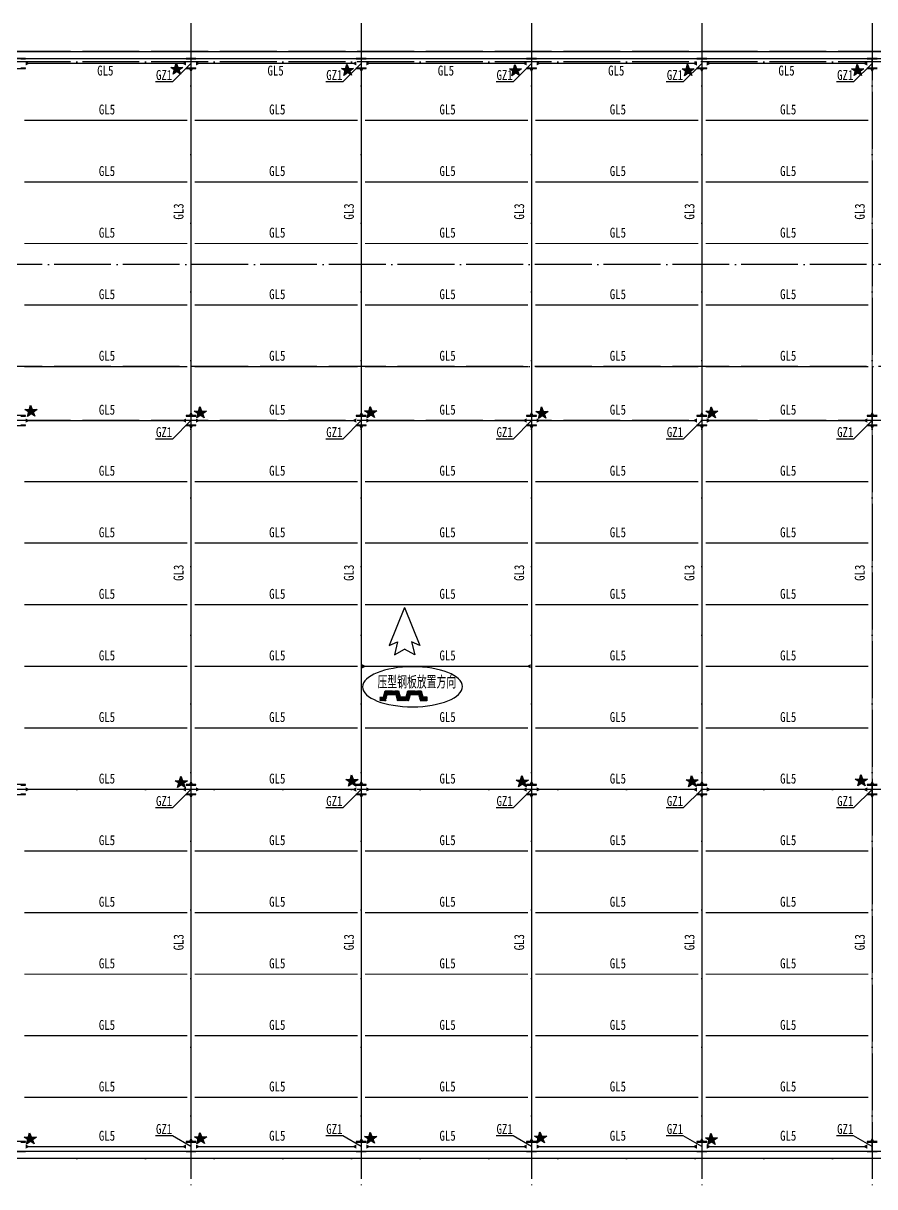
# Model space of a CAD drawing. Extents: x -138012 to 2129925, y -311560 to 0.
# Drawn here: x 963411 to 993411, y -183683 to -142683 of the extents above; entities that cross this region are included whole.
import ezdxf

# ---------------------------------------------------------------- set-up
doc = ezdxf.new("R2010")
doc.units = 0
doc.header["$LTSCALE"] = 1000
doc.header["$MEASUREMENT"] = 0
doc.linetypes.add('DASH', pattern=[0.35, 0.25, -0.1])
doc.linetypes.add('DOTE', pattern=[2.42, 2, -0.2, 0.02, -0.2])
doc.layers.get('0').update_dxf_attribs({"linetype": 'CONTINUOUS'})
for name, color, linetype in [('DKFW', 2, 'CONTINUOUS'), ('DOTE', 253, 'DOTE'), ('HATCH', 200, 'CONTINUOUS'), ('PUB_DIM', 3, 'CONTINUOUS'), ('TEXT', 7, 'CONTINUOUS'), ('字符串标注', 253, 'CONTINUOUS'), ('尺寸标注', 7, 'CONTINUOUS'), ('柱构件', 2, 'CONTINUOUS'), ('梁构件', 4, 'CONTINUOUS')]:
    doc.layers.add(name, color=color, linetype=linetype)
doc.styles.add('TSSD_REIN', font='tssdeng.shx', dxfattribs={"width": 0.7, "bigfont": 'tssdchn.shx'})
doc.styles.add('宋体', font='', dxfattribs={"width": 0.8})
doc.styles.get('宋体').set_extended_font_data('SimSun')

# ---------------------------------------------------------------- blocks, each defined once
blk = doc.blocks.new('JD')
at = {"layer": 'DKFW', "linetype": 'Continuous'}
for p, q in [((-610, 242), (-551, 110)), ((0, 0), (-610, 242)), ((-757, 162), (-669, 0)), ((-551, 110), (-757, 162)), ((0, 0), (-610, -242)), ((-757, -162), (-669, 0)), ((-551, -110), (-757, -162)), ((-610, -242), (-551, -110))]:
    blk.add_line(p, q, dxfattribs=at)
blk = doc.blocks.new('754674567')
at = {"layer": 'HATCH', "linetype": 'DASH'}
h = blk.add_hatch(dxfattribs=at)
h.set_pattern_fill('ANSI31', scale=200, angle=720.1823, style=0)
h.set_pattern_definition([(45.182286, (991637.776, -316400.6), (-17.733821, 17.621339), [])])
h.paths.add_polyline_path([(990353, -268830), (990414, -269046), (990653, -269045), (990652, -268912), (990516, -268912), (990456, -268697), (989986, -268698), (989927, -268914), (989716, -268915), (989656, -268699), (989186, -268701), (989127, -268917), (988996, -268917), (988996, -269050), (989206, -269049), (989265, -268833), (989565, -268832), (989626, -269048), (990014, -269047), (990073, -268831)])
at = {"layer": 'HATCH', "color": 7, "linetype": 'Continuous'}
for p, q in [((989265, -268833), (989565, -268832)), ((989565, -268832), (989626, -269048)), ((990073, -268831), (990353, -268830))]:
    blk.add_line(p, q, dxfattribs=at)
at = {"layer": 'HATCH', "color": 7, "linetype": 'DASH'}
blk.add_line((990014, -269047), (990073, -268831), dxfattribs=at)
blk.add_lwpolyline([(988996, -268917), (989127, -268917), (989186, -268701), (989656, -268699), (989716, -268915), (989927, -268914), (989986, -268698), (990456, -268697), (990516, -268912), (990652, -268912), (990652, -268913), (990653, -269044), (990652, -269045), (990414, -269046)], dxfattribs=at)
at = {"layer": '梁构件'}
blk.add_ellipse((990151, -268555), major_axis=(1760, 6), ratio=0.401468, start_param=3.141593, end_param=9.424778, dxfattribs=at)
at = {"color": 7, "xscale": 2.211300006543752, "yscale": 2.211300006543752, "zscale": 2.211300006543752, "rotation": 90}
blk.add_blockref('JD', (989868, -265756), dxfattribs=at)
at = {"layer": 'TEXT', "color": 7, "linetype": 'Continuous', "style": 'TSSD_REIN', "width": 0.7}
blk.add_text('压型钢板放置方向', height=450, dxfattribs=at).set_placement((988916, -268620))
blk = doc.blocks.new('6456456356')
h = blk.add_hatch(color=256)
h.paths.add_polyline_path([(254430, 73227), (254333, 73227), (254311, 73149), (254395, 73092), (254464, 73140)])
h.paths.add_polyline_path([(254515, 73012), (254464, 73140), (254395, 73092)])
h.paths.add_polyline_path([(254395, 73092), (254311, 73149), (254273, 73007)])
h.paths.add_polyline_path([(254195, 73227), (254311, 73149), (254333, 73227)])
h.paths.add_polyline_path([(254464, 73140), (254589, 73227), (254430, 73227)])
h.paths.add_polyline_path([(254372, 73373), (254333, 73227), (254430, 73227)])
at = {"layer": 'PUB_DIM'}
for p, q in [((254195, 73227), (254589, 73227)), ((254515, 73012), (254195, 73227)), ((254273, 73007), (254372, 73373)), ((254589, 73227), (254273, 73007)), ((254372, 73373), (254515, 73012))]:
    blk.add_line(p, q, dxfattribs=at)

msp = doc.modelspace()

# ---------------------------------------------------------------- linework, layer by layer
at = {"layer": 'DOTE', "color": 8, "linetype": 'DOTE'}
for p, q in [((969320.226, -142683.445), (969320.226, -183683.445)), ((975320.226, -142683.445), (975320.226, -183683.445)), ((981320.226, -142683.445), (981320.226, -183683.445)), ((987320.226, -142683.445), (987320.226, -183683.445)), ((993320.226, -142683.445), (993320.226, -183683.445)), ((1018320.226, -143683.445), (938320.226, -143683.445)), ((1018320.226, -144043.445), (938320.226, -144043.445)), ((1017320.226, -151183.445), (938320.226, -151183.445)), ((1017320.226, -154783.445), (938320.226, -154783.445)), ((1018320.226, -156683.445), (938320.226, -156683.445)), ((1018320.226, -169683.445), (938320.226, -169683.445)), ((1018320.226, -182683.445), (938320.226, -182683.445))]:
    msp.add_line(p, q, dxfattribs=at)
at = {"layer": 'TEXT'}
for p, q in [((969320.18, -144098.452, -900), (968666.994, -144751.631, -900)), ((975320.18, -144098.452, -900), (974666.994, -144751.631, -900)), ((981320.18, -144098.452, -900), (980666.994, -144751.631, -900)), ((987320.18, -144098.452, -900), (986666.994, -144751.631, -900)), ((993320.18, -144098.452, -900), (992666.994, -144751.631, -900)), ((968666.994, -144751.631, -900), (968066.994, -144751.631, -900)), ((974666.994, -144751.631, -900), (974066.994, -144751.631, -900)), ((980666.994, -144751.631, -900), (980066.994, -144751.631, -900)), ((986666.994, -144751.631, -900), (986066.994, -144751.631, -900)), ((992666.994, -144751.631, -900), (992066.994, -144751.631, -900)), ((969320.18, -156683.445, -900), (968666.994, -157336.628, -900)), ((975320.18, -156683.445, -900), (974666.994, -157336.628, -900)), ((981320.18, -156683.445, -900), (980666.994, -157336.628, -900)), ((987320.18, -156683.445, -900), (986666.994, -157336.628, -900)), ((993320.18, -156683.445, -900), (992666.994, -157336.628, -900)), ((968666.994, -157336.628, -900), (968066.994, -157336.628, -900)), ((974666.994, -157336.628, -900), (974066.994, -157336.628, -900)), ((980666.994, -157336.628, -900), (980066.994, -157336.628, -900)), ((986666.994, -157336.628, -900), (986066.994, -157336.628, -900)), ((992666.994, -157336.628, -900), (992066.994, -157336.628, -900)), ((969320.18, -169683.445, -900), (968666.994, -170336.631, -900)), ((975320.18, -169683.445, -900), (974666.994, -170336.631, -900)), ((981320.18, -169683.445, -900), (980666.994, -170336.631, -900)), ((987320.18, -169683.445, -900), (986666.994, -170336.631, -900)), ((993320.18, -169683.445, -900), (992666.994, -170336.631, -900)), ((968666.994, -170336.631, -900), (968066.994, -170336.631, -900)), ((974666.994, -170336.631, -900), (974066.994, -170336.631, -900)), ((980666.994, -170336.631, -900), (980066.994, -170336.631, -900)), ((986666.994, -170336.631, -900), (986066.994, -170336.631, -900)), ((992666.994, -170336.631, -900), (992066.994, -170336.631, -900)), ((968667.044, -181892.857, 387), (968067.044, -181892.857, 387)), ((969320.229, -182268.445, -900), (968667.044, -181892.857, 387)), ((974667.044, -181892.857, 387), (974067.044, -181892.857, 387)), ((975320.229, -182268.445, -900), (974667.044, -181892.857, 387)), ((980667.044, -181892.857, 387), (980067.044, -181892.857, 387)), ((981320.229, -182268.445, -900), (980667.044, -181892.857, 387)), ((986667.044, -181892.857, 387), (986067.044, -181892.857, 387)), ((987320.229, -182268.445, -900), (986667.044, -181892.857, 387)), ((992667.044, -181892.857, 387), (992067.044, -181892.857, 387)), ((993320.229, -182268.445, -900), (992667.044, -181892.857, 387))]:
    msp.add_line(p, q, dxfattribs=at)
at = {"layer": '字符串标注', "const_width": 1.5}
for points in [[(969320.931, -144098.452, 1), (969319.43, -144098.452, 1), (969320.931, -144098.452, 1)], [(975320.931, -144098.452, 1), (975319.43, -144098.452, 1), (975320.931, -144098.452, 1)], [(981320.931, -144098.452, 1), (981319.43, -144098.452, 1), (981320.931, -144098.452, 1)], [(987320.931, -144098.452, 1), (987319.43, -144098.452, 1), (987320.931, -144098.452, 1)], [(993320.931, -144098.452, 1), (993319.43, -144098.452, 1), (993320.931, -144098.452, 1)], [(969320.931, -156683.445, 1), (969319.43, -156683.445, 1), (969320.931, -156683.445, 1)], [(975320.931, -156683.445, 1), (975319.43, -156683.445, 1), (975320.931, -156683.445, 1)], [(981320.931, -156683.445, 1), (981319.43, -156683.445, 1), (981320.931, -156683.445, 1)], [(987320.931, -156683.445, 1), (987319.43, -156683.445, 1), (987320.931, -156683.445, 1)], [(993320.931, -156683.445, 1), (993319.43, -156683.445, 1), (993320.931, -156683.445, 1)], [(969320.931, -169683.445, 1), (969319.43, -169683.445, 1), (969320.931, -169683.445, 1)], [(975320.931, -169683.445, 1), (975319.43, -169683.445, 1), (975320.931, -169683.445, 1)], [(981320.931, -169683.445, 1), (981319.43, -169683.445, 1), (981320.931, -169683.445, 1)], [(987320.931, -169683.445, 1), (987319.43, -169683.445, 1), (987320.931, -169683.445, 1)], [(993320.931, -169683.445, 1), (993319.43, -169683.445, 1), (993320.931, -169683.445, 1)], [(969320.931, -182268.445, 1), (969319.43, -182268.445, 1), (969320.931, -182268.445, 1)], [(975320.931, -182268.445, 1), (975319.43, -182268.445, 1), (975320.931, -182268.445, 1)], [(981320.931, -182268.445, 1), (981319.43, -182268.445, 1), (981320.931, -182268.445, 1)], [(987320.931, -182268.445, 1), (987319.43, -182268.445, 1), (987320.931, -182268.445, 1)], [(993320.931, -182268.445, 1), (993319.43, -182268.445, 1), (993320.931, -182268.445, 1)]]:
    msp.add_lwpolyline(points, format="xyb", close=True, dxfattribs=at)
at = {"layer": '尺寸标注'}
for points in [[(939320.226, -143683.445), (1017320.226, -143683.445), (1017320.226, -182683.445), (939320.226, -182683.445)], [(939560.226, -143923.445), (1017080.226, -143923.445), (1017080.226, -182443.445), (939560.226, -182443.445)]]:
    msp.add_lwpolyline(points, close=True, dxfattribs=at)
at = {"layer": '柱构件'}
for p, q in [((963495.18, -143923.445), (963145.18, -143923.445)), ((963145.18, -144273.445), (963495.18, -144273.445)), ((963326.18, -143942.446), (963495.18, -143942.446)), ((963326.18, -144254.445), (963495.18, -144254.445)), ((963495.18, -143942.446), (963495.18, -143923.445)), ((963495.18, -144273.445), (963495.18, -144254.445)), ((969495.18, -143923.445), (969145.18, -143923.445)), ((969145.18, -143923.445), (969145.18, -143942.446)), ((969145.18, -143942.446), (969314.18, -143942.446)), ((969145.18, -144254.445), (969145.18, -144273.445)), ((969145.18, -144254.445), (969314.18, -144254.445)), ((969145.18, -144273.445), (969495.18, -144273.445)), ((969314.18, -143942.446), (969314.18, -144254.445)), ((969326.18, -143942.446), (969495.18, -143942.446)), ((969326.18, -144254.445), (969326.18, -143942.446)), ((969326.18, -144254.445), (969495.18, -144254.445)), ((969495.18, -143942.446), (969495.18, -143923.445)), ((969495.18, -144273.445), (969495.18, -144254.445)), ((975495.18, -143923.445), (975145.18, -143923.445)), ((975145.18, -143923.445), (975145.18, -143942.446)), ((975145.18, -143942.446), (975314.18, -143942.446)), ((975145.18, -144254.445), (975145.18, -144273.445)), ((975145.18, -144254.445), (975314.18, -144254.445)), ((975145.18, -144273.445), (975495.18, -144273.445)), ((975314.18, -143942.446), (975314.18, -144254.445)), ((975326.18, -143942.446), (975495.18, -143942.446)), ((975326.18, -144254.445), (975326.18, -143942.446)), ((975326.18, -144254.445), (975495.18, -144254.445)), ((975495.18, -143942.446), (975495.18, -143923.445)), ((975495.18, -144273.445), (975495.18, -144254.445)), ((981495.18, -143923.445), (981145.18, -143923.445)), ((981145.18, -143923.445), (981145.18, -143942.446)), ((981145.18, -143942.446), (981314.18, -143942.446)), ((981145.18, -144254.445), (981145.18, -144273.445)), ((981145.18, -144254.445), (981314.18, -144254.445)), ((981145.18, -144273.445), (981495.18, -144273.445)), ((981314.18, -143942.446), (981314.18, -144254.445)), ((981326.18, -143942.446), (981495.18, -143942.446)), ((981326.18, -144254.445), (981326.18, -143942.446)), ((981326.18, -144254.445), (981495.18, -144254.445)), ((981495.18, -143942.446), (981495.18, -143923.445)), ((981495.18, -144273.445), (981495.18, -144254.445)), ((987495.18, -143923.445), (987145.18, -143923.445)), ((987145.18, -143923.445), (987145.18, -143942.446)), ((987145.18, -143942.446), (987314.18, -143942.446)), ((987145.18, -144254.445), (987145.18, -144273.445)), ((987145.18, -144254.445), (987314.18, -144254.445)), ((987145.18, -144273.445), (987495.18, -144273.445)), ((987314.18, -143942.446), (987314.18, -144254.445)), ((987326.18, -143942.446), (987495.18, -143942.446)), ((987326.18, -144254.445), (987326.18, -143942.446)), ((987326.18, -144254.445), (987495.18, -144254.445)), ((987495.18, -143942.446), (987495.18, -143923.445)), ((987495.18, -144273.445), (987495.18, -144254.445)), ((993495.18, -143923.445), (993145.18, -143923.445)), ((993145.18, -143923.445), (993145.18, -143942.446)), ((993145.18, -143942.446), (993314.18, -143942.446)), ((993145.18, -144254.445), (993145.18, -144273.445)), ((993145.18, -144254.445), (993314.18, -144254.445)), ((993145.18, -144273.445), (993495.18, -144273.445)), ((993314.18, -143942.446), (993314.18, -144254.445)), ((993326.18, -143942.446), (993495.18, -143942.446)), ((993326.18, -144254.445), (993326.18, -143942.446)), ((993326.18, -144254.445), (993495.18, -144254.445)), ((963495.18, -156508.445), (963145.18, -156508.445)), ((963326.18, -156527.443), (963495.18, -156527.443)), ((963495.18, -156527.443), (963495.18, -156508.445)), ((969495.18, -156508.445), (969145.18, -156508.445)), ((969145.18, -156508.445), (969145.18, -156527.443)), ((969145.18, -156527.443), (969314.18, -156527.443)), ((969314.18, -156527.443), (969314.18, -156839.445)), ((969326.18, -156527.443), (969495.18, -156527.443)), ((969326.18, -156839.445), (969326.18, -156527.443)), ((969495.18, -156527.443), (969495.18, -156508.445)), ((975495.18, -156508.445), (975145.18, -156508.445)), ((975145.18, -156508.445), (975145.18, -156527.443)), ((975145.18, -156527.443), (975314.18, -156527.443)), ((975314.18, -156527.443), (975314.18, -156839.445)), ((975326.18, -156527.443), (975495.18, -156527.443)), ((975326.18, -156839.445), (975326.18, -156527.443)), ((975495.18, -156527.443), (975495.18, -156508.445)), ((981495.18, -156508.445), (981145.18, -156508.445)), ((981145.18, -156508.445), (981145.18, -156527.443)), ((981145.18, -156527.443), (981314.18, -156527.443)), ((981314.18, -156527.443), (981314.18, -156839.445)), ((981326.18, -156527.443), (981495.18, -156527.443)), ((981326.18, -156839.445), (981326.18, -156527.443)), ((981495.18, -156527.443), (981495.18, -156508.445)), ((987495.18, -156508.445), (987145.18, -156508.445)), ((987145.18, -156508.445), (987145.18, -156527.443)), ((987145.18, -156527.443), (987314.18, -156527.443)), ((987314.18, -156527.443), (987314.18, -156839.445)), ((987326.18, -156527.443), (987495.18, -156527.443)), ((987326.18, -156839.445), (987326.18, -156527.443)), ((987495.18, -156527.443), (987495.18, -156508.445)), ((993495.18, -156508.445), (993145.18, -156508.445)), ((993145.18, -156508.445), (993145.18, -156527.443)), ((993145.18, -156527.443), (993314.18, -156527.443)), ((993314.18, -156527.443), (993314.18, -156839.445)), ((993326.18, -156527.443), (993495.18, -156527.443)), ((993326.18, -156839.445), (993326.18, -156527.443)), ((963145.18, -156858.442), (963495.18, -156858.442)), ((963326.18, -156839.445), (963495.18, -156839.445)), ((963495.18, -156858.442), (963495.18, -156839.445)), ((969145.18, -156839.445), (969145.18, -156858.442)), ((969145.18, -156839.445), (969314.18, -156839.445)), ((969145.18, -156858.442), (969495.18, -156858.442)), ((969326.18, -156839.445), (969495.18, -156839.445)), ((969495.18, -156858.442), (969495.18, -156839.445)), ((975145.18, -156839.445), (975145.18, -156858.442)), ((975145.18, -156839.445), (975314.18, -156839.445)), ((975145.18, -156858.442), (975495.18, -156858.442)), ((975326.18, -156839.445), (975495.18, -156839.445)), ((975495.18, -156858.442), (975495.18, -156839.445)), ((981145.18, -156839.445), (981145.18, -156858.442)), ((981145.18, -156839.445), (981314.18, -156839.445)), ((981145.18, -156858.442), (981495.18, -156858.442)), ((981326.18, -156839.445), (981495.18, -156839.445)), ((981495.18, -156858.442), (981495.18, -156839.445)), ((987145.18, -156839.445), (987145.18, -156858.442)), ((987145.18, -156839.445), (987314.18, -156839.445)), ((987145.18, -156858.442), (987495.18, -156858.442)), ((987326.18, -156839.445), (987495.18, -156839.445)), ((987495.18, -156858.442), (987495.18, -156839.445)), ((993145.18, -156839.445), (993145.18, -156858.442)), ((993145.18, -156839.445), (993314.18, -156839.445)), ((993145.18, -156858.442), (993495.18, -156858.442)), ((993326.18, -156839.445), (993495.18, -156839.445)), ((963495.18, -169508.445), (963145.18, -169508.445)), ((963326.18, -169527.446), (963495.18, -169527.446)), ((963495.18, -169527.446), (963495.18, -169508.445)), ((969495.18, -169508.445), (969145.18, -169508.445)), ((969145.18, -169508.445), (969145.18, -169527.446)), ((969145.18, -169527.446), (969314.18, -169527.446)), ((969314.18, -169527.446), (969314.18, -169839.445)), ((969326.18, -169527.446), (969495.18, -169527.446)), ((969326.18, -169839.445), (969326.18, -169527.446)), ((969495.18, -169527.446), (969495.18, -169508.445)), ((975495.18, -169508.445), (975145.18, -169508.445)), ((975145.18, -169508.445), (975145.18, -169527.446)), ((975145.18, -169527.446), (975314.18, -169527.446)), ((975314.18, -169527.446), (975314.18, -169839.445)), ((975326.18, -169527.446), (975495.18, -169527.446)), ((975326.18, -169839.445), (975326.18, -169527.446)), ((975495.18, -169527.446), (975495.18, -169508.445)), ((981495.18, -169508.445), (981145.18, -169508.445)), ((981145.18, -169508.445), (981145.18, -169527.446)), ((981145.18, -169527.446), (981314.18, -169527.446)), ((981314.18, -169527.446), (981314.18, -169839.445)), ((981326.18, -169527.446), (981495.18, -169527.446)), ((981326.18, -169839.445), (981326.18, -169527.446)), ((981495.18, -169527.446), (981495.18, -169508.445)), ((987495.18, -169508.445), (987145.18, -169508.445)), ((987145.18, -169508.445), (987145.18, -169527.446)), ((987145.18, -169527.446), (987314.18, -169527.446)), ((987314.18, -169527.446), (987314.18, -169839.445)), ((987326.18, -169527.446), (987495.18, -169527.446)), ((987326.18, -169839.445), (987326.18, -169527.446)), ((987495.18, -169527.446), (987495.18, -169508.445)), ((993495.18, -169508.445), (993145.18, -169508.445)), ((993145.18, -169508.445), (993145.18, -169527.446)), ((993145.18, -169527.446), (993314.18, -169527.446)), ((993314.18, -169527.446), (993314.18, -169839.445)), ((993326.18, -169527.446), (993495.18, -169527.446)), ((993326.18, -169839.445), (993326.18, -169527.446)), ((963145.18, -169858.445), (963495.18, -169858.445)), ((963326.18, -169839.445), (963495.18, -169839.445)), ((963495.18, -169858.445), (963495.18, -169839.445)), ((969145.18, -169839.445), (969145.18, -169858.445)), ((969145.18, -169839.445), (969314.18, -169839.445)), ((969145.18, -169858.445), (969495.18, -169858.445)), ((969326.18, -169839.445), (969495.18, -169839.445)), ((969495.18, -169858.445), (969495.18, -169839.445)), ((975145.18, -169839.445), (975145.18, -169858.445)), ((975145.18, -169839.445), (975314.18, -169839.445)), ((975145.18, -169858.445), (975495.18, -169858.445)), ((975326.18, -169839.445), (975495.18, -169839.445)), ((975495.18, -169858.445), (975495.18, -169839.445)), ((981145.18, -169839.445), (981145.18, -169858.445)), ((981145.18, -169839.445), (981314.18, -169839.445)), ((981145.18, -169858.445), (981495.18, -169858.445)), ((981326.18, -169839.445), (981495.18, -169839.445)), ((981495.18, -169858.445), (981495.18, -169839.445)), ((987145.18, -169839.445), (987145.18, -169858.445)), ((987145.18, -169839.445), (987314.18, -169839.445)), ((987145.18, -169858.445), (987495.18, -169858.445)), ((987326.18, -169839.445), (987495.18, -169839.445)), ((987495.18, -169858.445), (987495.18, -169839.445)), ((993145.18, -169839.445), (993145.18, -169858.445)), ((993145.18, -169839.445), (993314.18, -169839.445)), ((993145.18, -169858.445), (993495.18, -169858.445)), ((993326.18, -169839.445), (993495.18, -169839.445)), ((963495.18, -182093.445), (963145.18, -182093.445)), ((963145.18, -182443.445), (963495.18, -182443.445)), ((963326.18, -182112.446), (963495.18, -182112.446)), ((963326.18, -182424.445), (963495.18, -182424.445)), ((963495.18, -182112.446), (963495.18, -182093.445)), ((963495.18, -182443.445), (963495.18, -182424.445)), ((969495.18, -182093.445), (969145.18, -182093.445)), ((969145.18, -182093.445), (969145.18, -182112.446)), ((969145.18, -182112.446), (969314.18, -182112.446)), ((969145.18, -182424.445), (969145.18, -182443.445)), ((969145.18, -182424.445), (969314.18, -182424.445)), ((969145.18, -182443.445), (969495.18, -182443.445)), ((969314.18, -182112.446), (969314.18, -182424.445)), ((969326.18, -182112.446), (969495.18, -182112.446)), ((969326.18, -182424.445), (969326.18, -182112.446)), ((969326.18, -182424.445), (969495.18, -182424.445)), ((969495.18, -182112.446), (969495.18, -182093.445)), ((969495.18, -182443.445), (969495.18, -182424.445)), ((975495.18, -182093.445), (975145.18, -182093.445)), ((975145.18, -182093.445), (975145.18, -182112.446)), ((975145.18, -182112.446), (975314.18, -182112.446)), ((975145.18, -182424.445), (975145.18, -182443.445)), ((975145.18, -182424.445), (975314.18, -182424.445)), ((975145.18, -182443.445), (975495.18, -182443.445)), ((975314.18, -182112.446), (975314.18, -182424.445)), ((975326.18, -182112.446), (975495.18, -182112.446)), ((975326.18, -182424.445), (975326.18, -182112.446)), ((975326.18, -182424.445), (975495.18, -182424.445)), ((975495.18, -182112.446), (975495.18, -182093.445)), ((975495.18, -182443.445), (975495.18, -182424.445)), ((981495.18, -182093.445), (981145.18, -182093.445)), ((981145.18, -182093.445), (981145.18, -182112.446)), ((981145.18, -182112.446), (981314.18, -182112.446)), ((981145.18, -182424.445), (981145.18, -182443.445)), ((981145.18, -182424.445), (981314.18, -182424.445)), ((981145.18, -182443.445), (981495.18, -182443.445)), ((981314.18, -182112.446), (981314.18, -182424.445)), ((981326.18, -182112.446), (981495.18, -182112.446)), ((981326.18, -182424.445), (981326.18, -182112.446)), ((981326.18, -182424.445), (981495.18, -182424.445)), ((981495.18, -182112.446), (981495.18, -182093.445)), ((981495.18, -182443.445), (981495.18, -182424.445)), ((987495.18, -182093.445), (987145.18, -182093.445)), ((987145.18, -182093.445), (987145.18, -182112.446)), ((987145.18, -182112.446), (987314.18, -182112.446)), ((987145.18, -182424.445), (987145.18, -182443.445)), ((987145.18, -182424.445), (987314.18, -182424.445)), ((987145.18, -182443.445), (987495.18, -182443.445)), ((987314.18, -182112.446), (987314.18, -182424.445)), ((987326.18, -182112.446), (987495.18, -182112.446)), ((987326.18, -182424.445), (987326.18, -182112.446)), ((987326.18, -182424.445), (987495.18, -182424.445)), ((987495.18, -182112.446), (987495.18, -182093.445)), ((987495.18, -182443.445), (987495.18, -182424.445)), ((993495.18, -182093.445), (993145.18, -182093.445)), ((993145.18, -182093.445), (993145.18, -182112.446)), ((993145.18, -182112.446), (993314.18, -182112.446)), ((993145.18, -182424.445), (993145.18, -182443.445)), ((993145.18, -182424.445), (993314.18, -182424.445)), ((993145.18, -182443.445), (993495.18, -182443.445)), ((993314.18, -182112.446), (993314.18, -182424.445)), ((993326.18, -182112.446), (993495.18, -182112.446)), ((993326.18, -182424.445), (993326.18, -182112.446)), ((993326.18, -182424.445), (993495.18, -182424.445))]:
    msp.add_line(p, q, dxfattribs=at)
at = {"layer": '梁构件', "const_width": 45}
for points in [[(963495.18, -144098.452), (969145.18, -144098.452)], [(969320.18, -156508.445), (969320.18, -144273.445)], [(969495.18, -144098.452), (975145.18, -144098.452)], [(975320.18, -156508.445), (975320.18, -144273.445)], [(975495.18, -144098.452), (981145.18, -144098.452)], [(981320.18, -156508.445), (981320.18, -144273.445)], [(981495.18, -144098.452), (987145.18, -144098.452)], [(987320.18, -156508.445), (987320.18, -144273.445)], [(987495.18, -144098.452), (993145.18, -144098.452)], [(993320.18, -156508.445), (993320.18, -144273.445)], [(963450.179, -146103.441), (969190.181, -146103.441)], [(969450.179, -146103.441), (975190.181, -146103.441)], [(975450.179, -146103.441), (981190.181, -146103.441)], [(981450.179, -146103.441), (987190.181, -146103.441)], [(987450.185, -146103.441), (993190.181, -146103.441)], [(963450.179, -148273.448), (969190.181, -148273.448)], [(969450.179, -148273.448), (975190.181, -148273.448)], [(975450.179, -148273.448), (981190.181, -148273.448)], [(981450.179, -148273.448), (987190.181, -148273.448)], [(987450.185, -148273.448), (993190.181, -148273.448)], [(963450.179, -150443.443), (969190.181, -150443.443)], [(969450.179, -150443.443), (975190.181, -150443.443)], [(975450.179, -150443.443), (981190.181, -150443.443)], [(981450.179, -150443.443), (987190.181, -150443.443)], [(987450.185, -150443.443), (993190.181, -150443.443)], [(963450.179, -152613.444), (969190.181, -152613.444)], [(969450.179, -152613.444), (975190.181, -152613.444)], [(975450.179, -152613.444), (981190.181, -152613.444)], [(981450.179, -152613.444), (987190.181, -152613.444)], [(987450.185, -152613.444), (993190.181, -152613.444)], [(963450.179, -154783.445), (969190.181, -154783.445)], [(969450.179, -154783.445), (975190.181, -154783.445)], [(975450.179, -154783.445), (981190.181, -154783.445)], [(981450.179, -154783.445), (987190.181, -154783.445)], [(987450.185, -154783.445), (993190.181, -154783.445)], [(963495.18, -156683.445), (969145.18, -156683.445)], [(969320.18, -169508.445), (969320.18, -156858.442)], [(969495.18, -156683.445), (975145.18, -156683.445)], [(975320.18, -169508.445), (975320.18, -156858.442)], [(975495.18, -156683.445), (981145.18, -156683.445)], [(981320.18, -169508.445), (981320.18, -156858.442)], [(981495.18, -156683.445), (987145.18, -156683.445)], [(987320.18, -169508.445), (987320.18, -156858.442)], [(987495.18, -156683.445), (993145.18, -156683.445)], [(993320.18, -169508.445), (993320.18, -156858.442)], [(963450.179, -158833.445), (969190.181, -158833.445)], [(969450.179, -158833.445), (975190.181, -158833.445)], [(975450.179, -158833.445), (981190.181, -158833.445)], [(981450.179, -158833.445), (987190.181, -158833.445)], [(987450.185, -158833.445), (993190.181, -158833.445)], [(963450.179, -161003.447), (969190.181, -161003.447)], [(969450.179, -161003.447), (975190.181, -161003.447)], [(975450.179, -161003.447), (981190.181, -161003.447)], [(981450.179, -161003.447), (987190.181, -161003.447)], [(987450.185, -161003.447), (993190.181, -161003.447)], [(963450.179, -163173.442), (969190.181, -163173.442)], [(969450.179, -163173.442), (975190.181, -163173.442)], [(975450.179, -163173.442), (981190.181, -163173.442)], [(981450.179, -163173.442), (987190.181, -163173.442)], [(987450.185, -163173.442), (993190.181, -163173.442)], [(963450.179, -165343.443), (969190.181, -165343.443)], [(969450.179, -165343.443), (975190.181, -165343.443)], [(975350.179, -165343.443), (981290.181, -165343.443)], [(981450.179, -165343.443), (987190.181, -165343.443)], [(987450.185, -165343.443), (993190.181, -165343.443)], [(963450.179, -167513.444), (969190.181, -167513.444)], [(969450.179, -167513.444), (975190.181, -167513.444)], [(975450.179, -167513.444), (981190.181, -167513.444)], [(981450.179, -167513.444), (987190.181, -167513.444)], [(987450.185, -167513.444), (993190.181, -167513.444)], [(963495.18, -169683.445), (969145.18, -169683.445)], [(969495.18, -169683.445), (975145.18, -169683.445)], [(975495.18, -169683.445), (981145.18, -169683.445)], [(981495.18, -169683.445), (987145.18, -169683.445)], [(987495.18, -169683.445), (993145.18, -169683.445)], [(969320.18, -182093.445), (969320.18, -169858.445)], [(975320.18, -182093.445), (975320.18, -169858.445)], [(981320.18, -182093.445), (981320.18, -169858.445)], [(987320.18, -182093.445), (987320.18, -169858.445)], [(993320.18, -182093.445), (993320.18, -169858.445)], [(963450.179, -171853.447), (969190.181, -171853.447)], [(969450.179, -171853.447), (975190.181, -171853.447)], [(975450.179, -171853.447), (981190.181, -171853.447)], [(981450.179, -171853.447), (987190.181, -171853.447)], [(987450.185, -171853.447), (993190.181, -171853.447)], [(963450.179, -174023.445), (969190.181, -174023.445)], [(969450.179, -174023.445), (975190.181, -174023.445)], [(975450.179, -174023.445), (981190.181, -174023.445)], [(981450.179, -174023.445), (987190.181, -174023.445)], [(987450.185, -174023.445), (993190.181, -174023.445)], [(963450.179, -176193.443), (969190.181, -176193.443)], [(969450.179, -176193.443), (975190.181, -176193.443)], [(975450.179, -176193.443), (981190.181, -176193.443)], [(981450.179, -176193.443), (987190.181, -176193.443)], [(987450.185, -176193.443), (993190.181, -176193.443)], [(963450.179, -178363.496), (969190.181, -178363.496)], [(969450.179, -178363.496), (975190.181, -178363.496)], [(975450.179, -178363.496), (981190.181, -178363.496)], [(981450.179, -178363.496), (987190.181, -178363.496)], [(987450.185, -178363.496), (993190.181, -178363.496)], [(963450.179, -180533.494), (969190.181, -180533.494)], [(969450.179, -180533.494), (975190.181, -180533.494)], [(975450.179, -180533.494), (981190.181, -180533.494)], [(981450.179, -180533.494), (987190.181, -180533.494)], [(987450.185, -180533.494), (993190.181, -180533.494)], [(963495.18, -182268.445), (969145.18, -182268.445)], [(969495.18, -182268.445), (975145.18, -182268.445)], [(975495.18, -182268.445), (981145.18, -182268.445)], [(981495.18, -182268.445), (987145.18, -182268.445)], [(987495.18, -182268.445), (993145.18, -182268.445)]]:
    msp.add_lwpolyline(points, dxfattribs=at)
at = {"layer": '梁构件'}
for points in [[(963495.18, -144023.452), (963645.18, -144098.452), (963495.18, -144173.452)], [(969145.18, -144173.452), (968995.18, -144098.452), (969145.18, -144023.452)], [(969395.18, -144273.445), (969320.18, -144423.445), (969245.18, -144273.445)], [(969495.18, -144023.452), (969645.18, -144098.452), (969495.18, -144173.452)], [(975145.18, -144173.452), (974995.18, -144098.452), (975145.18, -144023.452)], [(975395.18, -144273.445), (975320.18, -144423.445), (975245.18, -144273.445)], [(975495.18, -144023.452), (975645.18, -144098.452), (975495.18, -144173.452)], [(981145.18, -144173.452), (980995.18, -144098.452), (981145.18, -144023.452)], [(981395.18, -144273.445), (981320.18, -144423.445), (981245.18, -144273.445)], [(981495.18, -144023.452), (981645.18, -144098.452), (981495.18, -144173.452)], [(987145.18, -144173.452), (986995.18, -144098.452), (987145.18, -144023.452)], [(987395.18, -144273.445), (987320.18, -144423.445), (987245.18, -144273.445)], [(987495.18, -144023.452), (987645.18, -144098.452), (987495.18, -144173.452)], [(993145.18, -144173.452), (992995.18, -144098.452), (993145.18, -144023.452)], [(993395.18, -144273.445), (993320.18, -144423.445), (993245.18, -144273.445)], [(963495.18, -156608.445), (963645.18, -156683.445), (963495.18, -156758.445)], [(969145.18, -156758.445), (968995.18, -156683.445), (969145.18, -156608.445)], [(969245.18, -156508.445), (969320.18, -156358.445), (969395.18, -156508.445)], [(969495.18, -156608.445), (969645.18, -156683.445), (969495.18, -156758.445)], [(975145.18, -156758.445), (974995.18, -156683.445), (975145.18, -156608.445)], [(975245.18, -156508.445), (975320.18, -156358.445), (975395.18, -156508.445)], [(975495.18, -156608.445), (975645.18, -156683.445), (975495.18, -156758.445)], [(981145.18, -156758.445), (980995.18, -156683.445), (981145.18, -156608.445)], [(981245.18, -156508.445), (981320.18, -156358.445), (981395.18, -156508.445)], [(981495.18, -156608.445), (981645.18, -156683.445), (981495.18, -156758.445)], [(987145.18, -156758.445), (986995.18, -156683.445), (987145.18, -156608.445)], [(987245.18, -156508.445), (987320.18, -156358.445), (987395.18, -156508.445)], [(987495.18, -156608.445), (987645.18, -156683.445), (987495.18, -156758.445)], [(993145.18, -156758.445), (992995.18, -156683.445), (993145.18, -156608.445)], [(993245.18, -156508.445), (993320.18, -156358.445), (993395.18, -156508.445)], [(969395.18, -156858.442), (969320.18, -157008.442), (969245.18, -156858.442)], [(975395.18, -156858.442), (975320.18, -157008.442), (975245.18, -156858.442)], [(981395.18, -156858.442), (981320.18, -157008.442), (981245.18, -156858.442)], [(987395.18, -156858.442), (987320.18, -157008.442), (987245.18, -156858.442)], [(993395.18, -156858.442), (993320.18, -157008.442), (993245.18, -156858.442)], [(975350.179, -165268.443), (975500.179, -165343.443), (975350.179, -165418.443)], [(981290.181, -165418.443), (981140.181, -165343.443), (981290.181, -165268.443)], [(963495.18, -169608.445), (963645.18, -169683.445), (963495.18, -169758.445)], [(969145.18, -169758.445), (968995.18, -169683.445), (969145.18, -169608.445)], [(969245.18, -169508.445), (969320.18, -169358.445), (969395.18, -169508.445)], [(969495.18, -169608.445), (969645.18, -169683.445), (969495.18, -169758.445)], [(975145.18, -169758.445), (974995.18, -169683.445), (975145.18, -169608.445)], [(975245.18, -169508.445), (975320.18, -169358.445), (975395.18, -169508.445)], [(975495.18, -169608.445), (975645.18, -169683.445), (975495.18, -169758.445)], [(981145.18, -169758.445), (980995.18, -169683.445), (981145.18, -169608.445)], [(981245.18, -169508.445), (981320.18, -169358.445), (981395.18, -169508.445)], [(981495.18, -169608.445), (981645.18, -169683.445), (981495.18, -169758.445)], [(987145.18, -169758.445), (986995.18, -169683.445), (987145.18, -169608.445)], [(987245.18, -169508.445), (987320.18, -169358.445), (987395.18, -169508.445)], [(987495.18, -169608.445), (987645.18, -169683.445), (987495.18, -169758.445)], [(993145.18, -169758.445), (992995.18, -169683.445), (993145.18, -169608.445)], [(993245.18, -169508.445), (993320.18, -169358.445), (993395.18, -169508.445)], [(969395.18, -169858.445), (969320.18, -170008.445), (969245.18, -169858.445)], [(975395.18, -169858.445), (975320.18, -170008.445), (975245.18, -169858.445)], [(981395.18, -169858.445), (981320.18, -170008.445), (981245.18, -169858.445)], [(987395.18, -169858.445), (987320.18, -170008.445), (987245.18, -169858.445)], [(993395.18, -169858.445), (993320.18, -170008.445), (993245.18, -169858.445)], [(969245.18, -182093.445), (969320.18, -181943.445), (969395.18, -182093.445)], [(975245.18, -182093.445), (975320.18, -181943.445), (975395.18, -182093.445)], [(981245.18, -182093.445), (981320.18, -181943.445), (981395.18, -182093.445)], [(987245.18, -182093.445), (987320.18, -181943.445), (987395.18, -182093.445)], [(993245.18, -182093.445), (993320.18, -181943.445), (993395.18, -182093.445)], [(963495.18, -182193.445), (963645.18, -182268.445), (963495.18, -182343.445)], [(969145.18, -182343.445), (968995.18, -182268.445), (969145.18, -182193.445)], [(969495.18, -182193.445), (969645.18, -182268.445), (969495.18, -182343.445)], [(975145.18, -182343.445), (974995.18, -182268.445), (975145.18, -182193.445)], [(975495.18, -182193.445), (975645.18, -182268.445), (975495.18, -182343.445)], [(981145.18, -182343.445), (980995.18, -182268.445), (981145.18, -182193.445)], [(981495.18, -182193.445), (981645.18, -182268.445), (981495.18, -182343.445)], [(987145.18, -182343.445), (986995.18, -182268.445), (987145.18, -182193.445)], [(987495.18, -182193.445), (987645.18, -182268.445), (987495.18, -182343.445)], [(993145.18, -182343.445), (992995.18, -182268.445), (993145.18, -182193.445)]]:
    msp.add_solid(points, dxfattribs=at)

# ---------------------------------------------------------------- block references
at = {"layer": 'PUB_DIM', "xscale": 1.091999999945983, "yscale": 1.091999999945983, "zscale": 1.091999999945983}
for p in [(691024.71, -224202.876), (697040.672, -224245.114), (702959.709, -224257.128), (709040.379, -224253.652), (715016.17, -224249.632), (685888.358, -236261.096), (691855.207, -236314.098), (697858.577, -236307.739), (703893.761, -236329.285), (709874.16, -236320.036), (691184.571, -249341.385), (697198.916, -249295.083), (703197.71, -249316.446), (709183.471, -249312.168), (715143.498, -249281.603), (685861.53, -261903.575), (691862.384, -261892.802), (697857.434, -261879.553), (703841.185, -261870.909), (709863.104, -261924.053)]:
    msp.add_blockref('6456456356', p, dxfattribs=at)
at = {"layer": '尺寸标注'}
msp.add_blockref('754674567', (-13024.116, 102490.235), dxfattribs=at)

# ---------------------------------------------------------------- texts
at = {"layer": 'TEXT', "style": '宋体', "width": 0.8}
for s, p in [('GL5', (966017.02, -144525.605, 387)), ('GL5', (972017.02, -144525.605, 387)), ('GL5', (978017.02, -144525.605, 387)), ('GL5', (984017.02, -144525.605, 387)), ('GL5', (990017.026, -144525.605, 387)), ('GZ1', (968086.995, -144681.63)), ('GZ1', (974086.995, -144681.63)), ('GZ1', (980086.995, -144681.63)), ('GZ1', (986086.995, -144681.63)), ('GZ1', (992086.995, -144681.63)), ('GL5', (966075.179, -145895.939)), ('GL5', (972075.179, -145895.939)), ('GL5', (978075.179, -145895.939)), ('GL5', (984075.179, -145895.939)), ('GL5', (990075.185, -145895.939)), ('GL5', (966075.179, -148065.941)), ('GL5', (972075.179, -148065.941)), ('GL5', (978075.179, -148065.941)), ('GL5', (984075.179, -148065.941)), ('GL5', (990075.185, -148065.941)), ('GL5', (966075.179, -150235.948)), ('GL5', (972075.179, -150235.948)), ('GL5', (978075.179, -150235.948)), ('GL5', (984075.179, -150235.948)), ('GL5', (990075.185, -150235.948)), ('GL5', (966075.179, -152405.943)), ('GL5', (972075.179, -152405.943)), ('GL5', (978075.179, -152405.943)), ('GL5', (984075.179, -152405.943)), ('GL5', (990075.185, -152405.943)), ('GL5', (966075.179, -154575.941)), ('GL5', (972075.179, -154575.941)), ('GL5', (978075.179, -154575.941)), ('GL5', (984075.179, -154575.941)), ('GL5', (990075.185, -154575.941)), ('GL5', (966075.179, -156475.944)), ('GL5', (972075.179, -156475.944)), ('GL5', (978075.179, -156475.944)), ('GL5', (984075.179, -156475.944)), ('GL5', (990075.185, -156475.944)), ('GZ1', (968086.995, -157266.63)), ('GZ1', (974086.995, -157266.63)), ('GZ1', (980086.995, -157266.63)), ('GZ1', (986086.995, -157266.63)), ('GZ1', (992086.995, -157266.63)), ('GL5', (966075.179, -158625.944)), ('GL5', (972075.179, -158625.944)), ('GL5', (978075.179, -158625.944)), ('GL5', (984075.179, -158625.944)), ('GL5', (990075.185, -158625.944)), ('GL5', (966075.179, -160795.945)), ('GL5', (972075.179, -160795.945)), ('GL5', (978075.179, -160795.945)), ('GL5', (984075.179, -160795.945)), ('GL5', (990075.185, -160795.945)), ('GL5', (966075.179, -162965.947)), ('GL5', (972075.179, -162965.947)), ('GL5', (978075.179, -162965.947)), ('GL5', (984075.179, -162965.947)), ('GL5', (990075.185, -162965.947)), ('GL5', (966075.179, -165135.945)), ('GL5', (972075.179, -165135.945)), ('GL5', (978075.179, -165135.945)), ('GL5', (984075.179, -165135.945)), ('GL5', (990075.185, -165135.945)), ('GL5', (966075.179, -167305.946)), ('GL5', (972075.179, -167305.946)), ('GL5', (978075.179, -167305.946)), ('GL5', (984075.179, -167305.946)), ('GL5', (990075.185, -167305.946)), ('GL5', (966075.179, -169475.944)), ('GL5', (972075.179, -169475.944)), ('GL5', (978075.179, -169475.944)), ('GL5', (984075.179, -169475.944)), ('GL5', (990075.185, -169475.944)), ('GZ1', (968086.995, -170266.63)), ('GZ1', (974086.995, -170266.63)), ('GZ1', (980086.995, -170266.63)), ('GZ1', (986086.995, -170266.63)), ('GZ1', (992086.995, -170266.63)), ('GL5', (966075.179, -171645.945)), ('GL5', (972075.179, -171645.945)), ('GL5', (978075.179, -171645.945)), ('GL5', (984075.179, -171645.945)), ('GL5', (990075.185, -171645.945)), ('GL5', (966075.179, -173815.944)), ('GL5', (972075.179, -173815.944)), ('GL5', (978075.179, -173815.944)), ('GL5', (984075.179, -173815.944)), ('GL5', (990075.185, -173815.944)), ('GL5', (966075.179, -175985.945)), ('GL5', (972075.179, -175985.945)), ('GL5', (978075.179, -175985.945)), ('GL5', (984075.179, -175985.945)), ('GL5', (990075.185, -175985.945)), ('GL5', (966075.179, -178155.995)), ('GL5', (972075.179, -178155.995)), ('GL5', (978075.179, -178155.995)), ('GL5', (984075.179, -178155.995)), ('GL5', (990075.185, -178155.995)), ('GL5', (966075.179, -180325.995)), ('GL5', (972075.179, -180325.995)), ('GL5', (978075.179, -180325.995)), ('GL5', (984075.179, -180325.995)), ('GL5', (990075.185, -180325.995)), ('GZ1', (968087.044, -181822.856, 1287)), ('GZ1', (974087.044, -181822.856, 1287)), ('GZ1', (980087.044, -181822.856, 1287)), ('GZ1', (986087.044, -181822.856, 1287)), ('GZ1', (992087.044, -181822.856, 1287)), ('GL5', (966075.179, -182060.946)), ('GL5', (972075.179, -182060.946)), ('GL5', (978075.179, -182060.946)), ('GL5', (984075.179, -182060.946)), ('GL5', (990075.185, -182060.946))]:
    msp.add_text(s, height=350, dxfattribs=at).set_placement(p)
for p in [(969057.68, -149603.441), (975057.68, -149603.441), (981057.68, -149603.441), (987057.68, -149603.441), (993057.68, -149603.441), (969057.68, -162333.445), (975057.68, -162333.445), (981057.68, -162333.445), (987057.68, -162333.445), (993057.68, -162333.445), (969057.68, -175353.444), (975057.68, -175353.444), (981057.68, -175353.444), (987057.68, -175353.444), (993057.68, -175353.444)]:
    msp.add_text('GL3', height=350, rotation=90, dxfattribs=at).set_placement(p)

doc.saveas('drawing.dxf')
